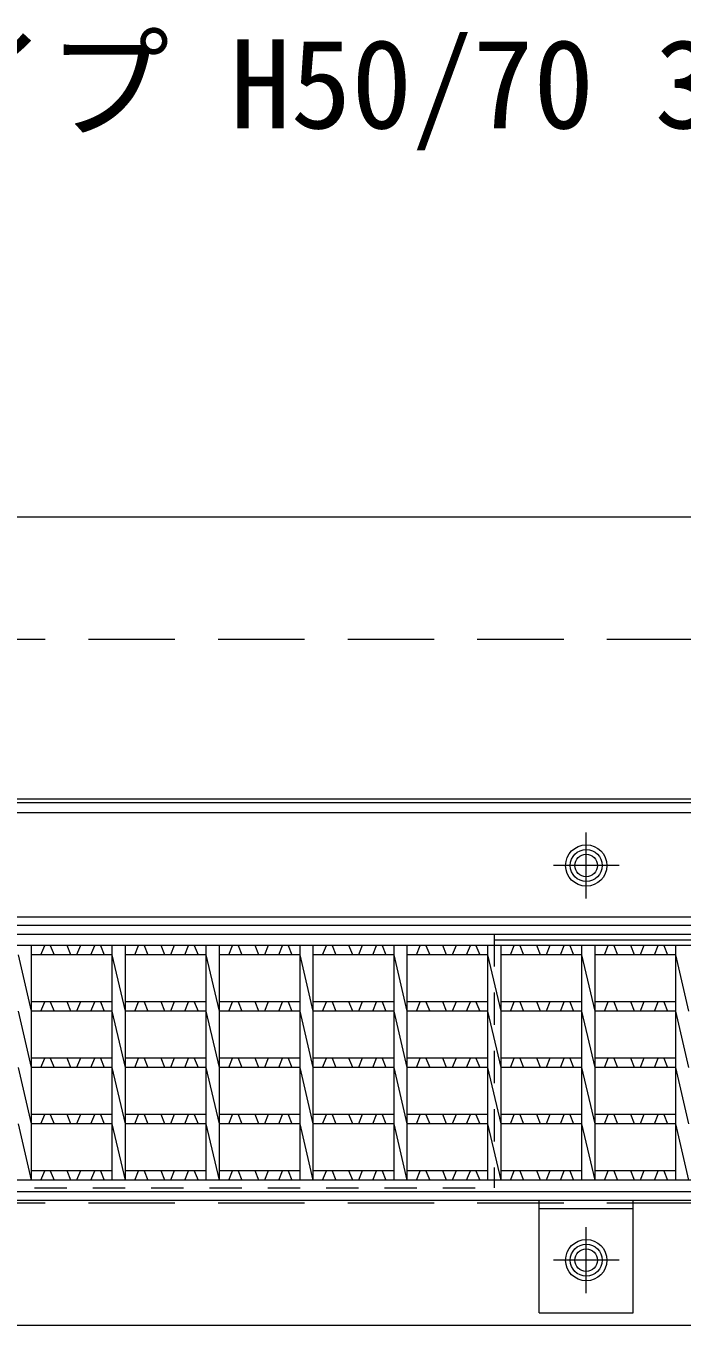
# Model space of a CAD drawing. Units: millimetres at full size; details may follow other scales. Extents: x -1934 to 78146, y -143454 to -112471.
# Drawn here: x 1420 to 1769, y -135811 to -135120 of the extents above; entities that cross this region are included whole.
import ezdxf
from ezdxf.enums import TextEntityAlignment as Align

# ---------------------------------------------------------------- set-up
doc = ezdxf.new("R2010")
doc.units = ezdxf.units.MM
doc.header["$LTSCALE"] = 23
for name, pattern in [('CHAIN', [18.5, 12, -1.5, 3.5, -1.5]), ('USER1', [3, 2, -1]), ('USER2', [1.35, 0.75, -0.6])]:
    doc.linetypes.add(name, pattern=pattern)
for name, color, linetype, lineweight in [('0_2', 7, 'Continuous', 13), ('インサート', 92, 'USER2', 9), ('エンボス', 4, 'Continuous', 5), ('グレーチング', 7, 'Continuous', 9), ('受枠', 3, 'Continuous', 13), ('本体', 2, 'Continuous', 13)]:
    doc.layers.add(name, color=color, linetype=linetype, lineweight=lineweight)
doc.styles.add('ＭＳ ゴシック', font='')
doc.styles.get('ＭＳ ゴシック').set_extended_font_data('MS Gothic')

msp = doc.modelspace()

# ---------------------------------------------------------------- linework, layer by layer
at = {"layer": 'インサート', "linetype": 'CHAIN'}
for p, q in [((1718.42, -135583.82), (1718.42, -135548.82)), ((1735.92, -135566.32), (1700.92, -135566.32)), ((1718.42, -135793.82), (1718.42, -135758.82)), ((1735.92, -135776.32), (1700.92, -135776.32))]:
    msp.add_line(p, q, dxfattribs=at)
at = {"layer": 'インサート', "linetype": 'Continuous', "lineweight": 5}
for centre, radius in [((1718.42, -135566.32), 8.5), ((1718.42, -135566.32), 6), ((1718.42, -135776.32), 8.5), ((1718.42, -135776.32), 6)]:
    msp.add_circle(centre, radius, dxfattribs=at)
at = {"layer": 'エンボス'}
for p, q in [((1428.08, -135613.82), (1430.08, -135608.82)), ((1433.08, -135608.82), (1435.08, -135613.82)), ((1444.08, -135613.82), (1442.08, -135608.82)), ((1449.08, -135608.82), (1447.08, -135613.82)), ((1454.72, -135613.82), (1456.72, -135608.82)), ((1459.72, -135608.82), (1461.72, -135613.82)), ((1478.08, -135613.82), (1480.08, -135608.82)), ((1483.08, -135608.82), (1485.08, -135613.82)), ((1494.08, -135613.82), (1492.08, -135608.82)), ((1499.08, -135608.82), (1497.08, -135613.82)), ((1504.72, -135613.82), (1506.72, -135608.82)), ((1509.72, -135608.82), (1511.72, -135613.82)), ((1528.08, -135613.82), (1530.08, -135608.82)), ((1533.08, -135608.82), (1535.08, -135613.82)), ((1544.08, -135613.82), (1542.08, -135608.82)), ((1549.08, -135608.82), (1547.08, -135613.82)), ((1554.72, -135613.82), (1556.72, -135608.82)), ((1559.72, -135608.82), (1561.72, -135613.82)), ((1578.08, -135613.82), (1580.08, -135608.82)), ((1583.08, -135608.82), (1585.08, -135613.82)), ((1594.08, -135613.82), (1592.08, -135608.82)), ((1599.08, -135608.82), (1597.08, -135613.82)), ((1604.72, -135613.82), (1606.72, -135608.82)), ((1609.72, -135608.82), (1611.72, -135613.82)), ((1628.08, -135613.82), (1630.08, -135608.82)), ((1633.08, -135608.82), (1635.08, -135613.82)), ((1644.08, -135613.82), (1642.08, -135608.82)), ((1649.08, -135608.82), (1647.08, -135613.82)), ((1654.72, -135613.82), (1656.72, -135608.82)), ((1659.72, -135608.82), (1661.72, -135613.82)), ((1678.08, -135613.82), (1680.08, -135608.82)), ((1683.08, -135608.82), (1685.08, -135613.82)), ((1694.08, -135613.82), (1692.08, -135608.82)), ((1699.08, -135608.82), (1697.08, -135613.82)), ((1704.72, -135613.82), (1706.72, -135608.82)), ((1709.72, -135608.82), (1711.72, -135613.82)), ((1728.08, -135613.82), (1730.08, -135608.82)), ((1733.08, -135608.82), (1735.08, -135613.82)), ((1744.08, -135613.82), (1742.08, -135608.82)), ((1749.08, -135608.82), (1747.08, -135613.82)), ((1754.72, -135613.82), (1756.72, -135608.82)), ((1759.72, -135608.82), (1761.72, -135613.82)), ((1428.08, -135643.82), (1430.08, -135638.82)), ((1433.08, -135638.82), (1435.08, -135643.82)), ((1444.08, -135643.82), (1442.08, -135638.82)), ((1449.08, -135638.82), (1447.08, -135643.82)), ((1454.72, -135643.82), (1456.72, -135638.82)), ((1459.72, -135638.82), (1461.72, -135643.82)), ((1478.08, -135643.82), (1480.08, -135638.82)), ((1483.08, -135638.82), (1485.08, -135643.82)), ((1494.08, -135643.82), (1492.08, -135638.82)), ((1499.08, -135638.82), (1497.08, -135643.82)), ((1504.72, -135643.82), (1506.72, -135638.82)), ((1509.72, -135638.82), (1511.72, -135643.82)), ((1528.08, -135643.82), (1530.08, -135638.82)), ((1533.08, -135638.82), (1535.08, -135643.82)), ((1544.08, -135643.82), (1542.08, -135638.82)), ((1549.08, -135638.82), (1547.08, -135643.82)), ((1554.72, -135643.82), (1556.72, -135638.82)), ((1559.72, -135638.82), (1561.72, -135643.82)), ((1578.08, -135643.82), (1580.08, -135638.82)), ((1583.08, -135638.82), (1585.08, -135643.82)), ((1594.08, -135643.82), (1592.08, -135638.82)), ((1599.08, -135638.82), (1597.08, -135643.82)), ((1604.72, -135643.82), (1606.72, -135638.82)), ((1609.72, -135638.82), (1611.72, -135643.82)), ((1628.08, -135643.82), (1630.08, -135638.82)), ((1633.08, -135638.82), (1635.08, -135643.82)), ((1644.08, -135643.82), (1642.08, -135638.82)), ((1649.08, -135638.82), (1647.08, -135643.82)), ((1654.72, -135643.82), (1656.72, -135638.82)), ((1659.72, -135638.82), (1661.72, -135643.82)), ((1678.08, -135643.82), (1680.08, -135638.82)), ((1683.08, -135638.82), (1685.08, -135643.82)), ((1694.08, -135643.82), (1692.08, -135638.82)), ((1699.08, -135638.82), (1697.08, -135643.82)), ((1704.72, -135643.82), (1706.72, -135638.82)), ((1709.72, -135638.82), (1711.72, -135643.82)), ((1728.08, -135643.82), (1730.08, -135638.82)), ((1733.08, -135638.82), (1735.08, -135643.82)), ((1744.08, -135643.82), (1742.08, -135638.82)), ((1749.08, -135638.82), (1747.08, -135643.82)), ((1754.72, -135643.82), (1756.72, -135638.82)), ((1759.72, -135638.82), (1761.72, -135643.82)), ((1428.08, -135673.82), (1430.08, -135668.82)), ((1433.08, -135668.82), (1435.08, -135673.82)), ((1444.08, -135673.82), (1442.08, -135668.82)), ((1449.08, -135668.82), (1447.08, -135673.82)), ((1454.72, -135673.82), (1456.72, -135668.82)), ((1459.72, -135668.82), (1461.72, -135673.82)), ((1478.08, -135673.82), (1480.08, -135668.82)), ((1483.08, -135668.82), (1485.08, -135673.82)), ((1494.08, -135673.82), (1492.08, -135668.82)), ((1499.08, -135668.82), (1497.08, -135673.82)), ((1504.72, -135673.82), (1506.72, -135668.82)), ((1509.72, -135668.82), (1511.72, -135673.82)), ((1528.08, -135673.82), (1530.08, -135668.82)), ((1533.08, -135668.82), (1535.08, -135673.82)), ((1544.08, -135673.82), (1542.08, -135668.82)), ((1549.08, -135668.82), (1547.08, -135673.82)), ((1554.72, -135673.82), (1556.72, -135668.82)), ((1559.72, -135668.82), (1561.72, -135673.82)), ((1578.08, -135673.82), (1580.08, -135668.82)), ((1583.08, -135668.82), (1585.08, -135673.82)), ((1594.08, -135673.82), (1592.08, -135668.82)), ((1599.08, -135668.82), (1597.08, -135673.82)), ((1604.72, -135673.82), (1606.72, -135668.82)), ((1609.72, -135668.82), (1611.72, -135673.82)), ((1628.08, -135673.82), (1630.08, -135668.82)), ((1633.08, -135668.82), (1635.08, -135673.82)), ((1644.08, -135673.82), (1642.08, -135668.82)), ((1649.08, -135668.82), (1647.08, -135673.82)), ((1654.72, -135673.82), (1656.72, -135668.82)), ((1659.72, -135668.82), (1661.72, -135673.82)), ((1678.08, -135673.82), (1680.08, -135668.82)), ((1683.08, -135668.82), (1685.08, -135673.82)), ((1694.08, -135673.82), (1692.08, -135668.82)), ((1699.08, -135668.82), (1697.08, -135673.82)), ((1704.72, -135673.82), (1706.72, -135668.82)), ((1709.72, -135668.82), (1711.72, -135673.82)), ((1728.08, -135673.82), (1730.08, -135668.82)), ((1733.08, -135668.82), (1735.08, -135673.82)), ((1744.08, -135673.82), (1742.08, -135668.82)), ((1749.08, -135668.82), (1747.08, -135673.82)), ((1754.72, -135673.82), (1756.72, -135668.82)), ((1759.72, -135668.82), (1761.72, -135673.82)), ((1428.08, -135703.82), (1430.08, -135698.82)), ((1433.08, -135698.82), (1435.08, -135703.82)), ((1444.08, -135703.82), (1442.08, -135698.82)), ((1449.08, -135698.82), (1447.08, -135703.82)), ((1454.72, -135703.82), (1456.72, -135698.82)), ((1459.72, -135698.82), (1461.72, -135703.82)), ((1478.08, -135703.82), (1480.08, -135698.82)), ((1483.08, -135698.82), (1485.08, -135703.82)), ((1494.08, -135703.82), (1492.08, -135698.82)), ((1499.08, -135698.82), (1497.08, -135703.82)), ((1504.72, -135703.82), (1506.72, -135698.82)), ((1509.72, -135698.82), (1511.72, -135703.82)), ((1528.08, -135703.82), (1530.08, -135698.82)), ((1533.08, -135698.82), (1535.08, -135703.82)), ((1544.08, -135703.82), (1542.08, -135698.82)), ((1549.08, -135698.82), (1547.08, -135703.82)), ((1554.72, -135703.82), (1556.72, -135698.82)), ((1559.72, -135698.82), (1561.72, -135703.82)), ((1578.08, -135703.82), (1580.08, -135698.82)), ((1583.08, -135698.82), (1585.08, -135703.82)), ((1594.08, -135703.82), (1592.08, -135698.82)), ((1599.08, -135698.82), (1597.08, -135703.82)), ((1604.72, -135703.82), (1606.72, -135698.82)), ((1609.72, -135698.82), (1611.72, -135703.82)), ((1628.08, -135703.82), (1630.08, -135698.82)), ((1633.08, -135698.82), (1635.08, -135703.82)), ((1644.08, -135703.82), (1642.08, -135698.82)), ((1649.08, -135698.82), (1647.08, -135703.82)), ((1654.72, -135703.82), (1656.72, -135698.82)), ((1659.72, -135698.82), (1661.72, -135703.82)), ((1678.08, -135703.82), (1680.08, -135698.82)), ((1683.08, -135698.82), (1685.08, -135703.82)), ((1694.08, -135703.82), (1692.08, -135698.82)), ((1699.08, -135698.82), (1697.08, -135703.82)), ((1704.72, -135703.82), (1706.72, -135698.82)), ((1709.72, -135698.82), (1711.72, -135703.82)), ((1728.08, -135703.82), (1730.08, -135698.82)), ((1733.08, -135698.82), (1735.08, -135703.82)), ((1744.08, -135703.82), (1742.08, -135698.82)), ((1749.08, -135698.82), (1747.08, -135703.82)), ((1754.72, -135703.82), (1756.72, -135698.82)), ((1759.72, -135698.82), (1761.72, -135703.82)), ((1428.08, -135733.82), (1430.08, -135728.82)), ((1433.08, -135728.82), (1435.08, -135733.82)), ((1444.08, -135733.82), (1442.08, -135728.82)), ((1449.08, -135728.82), (1447.08, -135733.82)), ((1454.72, -135733.82), (1456.72, -135728.82)), ((1459.72, -135728.82), (1461.72, -135733.82)), ((1478.08, -135733.82), (1480.08, -135728.82)), ((1483.08, -135728.82), (1485.08, -135733.82)), ((1494.08, -135733.82), (1492.08, -135728.82)), ((1499.08, -135728.82), (1497.08, -135733.82)), ((1504.72, -135733.82), (1506.72, -135728.82)), ((1509.72, -135728.82), (1511.72, -135733.82)), ((1528.08, -135733.82), (1530.08, -135728.82)), ((1533.08, -135728.82), (1535.08, -135733.82)), ((1544.08, -135733.82), (1542.08, -135728.82)), ((1549.08, -135728.82), (1547.08, -135733.82)), ((1554.72, -135733.82), (1556.72, -135728.82)), ((1559.72, -135728.82), (1561.72, -135733.82)), ((1578.08, -135733.82), (1580.08, -135728.82)), ((1583.08, -135728.82), (1585.08, -135733.82)), ((1594.08, -135733.82), (1592.08, -135728.82)), ((1599.08, -135728.82), (1597.08, -135733.82)), ((1604.72, -135733.82), (1606.72, -135728.82)), ((1609.72, -135728.82), (1611.72, -135733.82)), ((1628.08, -135733.82), (1630.08, -135728.82)), ((1633.08, -135728.82), (1635.08, -135733.82)), ((1644.08, -135733.82), (1642.08, -135728.82)), ((1649.08, -135728.82), (1647.08, -135733.82)), ((1654.72, -135733.82), (1656.72, -135728.82)), ((1659.72, -135728.82), (1661.72, -135733.82)), ((1678.08, -135733.82), (1680.08, -135728.82)), ((1683.08, -135728.82), (1685.08, -135733.82)), ((1694.08, -135733.82), (1692.08, -135728.82)), ((1699.08, -135728.82), (1697.08, -135733.82)), ((1704.72, -135733.82), (1706.72, -135728.82)), ((1709.72, -135728.82), (1711.72, -135733.82)), ((1728.08, -135733.82), (1730.08, -135728.82)), ((1733.08, -135728.82), (1735.08, -135733.82)), ((1744.08, -135733.82), (1742.08, -135728.82)), ((1749.08, -135728.82), (1747.08, -135733.82)), ((1754.72, -135733.82), (1756.72, -135728.82)), ((1759.72, -135728.82), (1761.72, -135733.82))]:
    msp.add_line(p, q, dxfattribs=at)
at = {"layer": 'グレーチング'}
for p, q in [((1959.42, -135608.82), (979.42, -135608.82)), ((1422.92, -135608.82), (1422.92, -135733.82)), ((1465.92, -135608.82), (1465.92, -135733.82)), ((1472.92, -135608.82), (1472.92, -135733.82)), ((1515.92, -135608.82), (1515.92, -135733.82)), ((1522.92, -135608.82), (1522.92, -135733.82)), ((1565.92, -135608.82), (1565.92, -135733.82)), ((1572.92, -135608.82), (1572.92, -135733.82)), ((1615.92, -135608.82), (1615.92, -135733.82)), ((1622.92, -135608.82), (1622.92, -135733.82)), ((1665.92, -135608.82), (1665.92, -135733.82)), ((1672.92, -135608.82), (1672.92, -135733.82)), ((1715.92, -135608.82), (1715.92, -135733.82)), ((1722.92, -135608.82), (1722.92, -135733.82)), ((1765.92, -135608.82), (1765.92, -135733.82)), ((1415.92, -135613.82), (1422.92, -135643.82)), ((1465.92, -135613.82), (1422.92, -135613.82)), ((1465.92, -135613.82), (1472.92, -135643.82)), ((1515.92, -135613.82), (1472.92, -135613.82)), ((1515.92, -135613.82), (1522.92, -135643.82)), ((1565.92, -135613.82), (1522.92, -135613.82)), ((1565.92, -135613.82), (1572.92, -135643.82)), ((1615.92, -135613.82), (1572.92, -135613.82)), ((1615.92, -135613.82), (1622.92, -135643.82)), ((1665.92, -135613.82), (1622.92, -135613.82)), ((1665.92, -135613.82), (1672.92, -135643.82)), ((1715.92, -135613.82), (1672.92, -135613.82)), ((1715.92, -135613.82), (1722.92, -135643.82)), ((1765.92, -135613.82), (1722.92, -135613.82)), ((1765.92, -135613.82), (1772.92, -135643.82)), ((1415.92, -135643.82), (1422.92, -135673.82)), ((1465.92, -135638.82), (1422.92, -135638.82)), ((1465.92, -135643.82), (1422.92, -135643.82)), ((1465.92, -135643.82), (1472.92, -135673.82)), ((1515.92, -135638.82), (1472.92, -135638.82)), ((1515.92, -135643.82), (1472.92, -135643.82)), ((1515.92, -135643.82), (1522.92, -135673.82)), ((1565.92, -135638.82), (1522.92, -135638.82)), ((1565.92, -135643.82), (1522.92, -135643.82)), ((1565.92, -135643.82), (1572.92, -135673.82)), ((1615.92, -135638.82), (1572.92, -135638.82)), ((1615.92, -135643.82), (1572.92, -135643.82)), ((1615.92, -135643.82), (1622.92, -135673.82)), ((1665.92, -135638.82), (1622.92, -135638.82)), ((1665.92, -135643.82), (1622.92, -135643.82)), ((1665.92, -135643.82), (1672.92, -135673.82)), ((1715.92, -135638.82), (1672.92, -135638.82)), ((1715.92, -135643.82), (1672.92, -135643.82)), ((1715.92, -135643.82), (1722.92, -135673.82)), ((1765.92, -135638.82), (1722.92, -135638.82)), ((1765.92, -135643.82), (1722.92, -135643.82)), ((1765.92, -135643.82), (1772.92, -135673.82)), ((1465.92, -135668.82), (1422.92, -135668.82)), ((1515.92, -135668.82), (1472.92, -135668.82)), ((1565.92, -135668.82), (1522.92, -135668.82)), ((1615.92, -135668.82), (1572.92, -135668.82)), ((1665.92, -135668.82), (1622.92, -135668.82)), ((1715.92, -135668.82), (1672.92, -135668.82)), ((1765.92, -135668.82), (1722.92, -135668.82)), ((1415.92, -135673.82), (1422.92, -135703.82)), ((1465.92, -135673.82), (1422.92, -135673.82)), ((1465.92, -135673.82), (1472.92, -135703.82)), ((1515.92, -135673.82), (1472.92, -135673.82)), ((1515.92, -135673.82), (1522.92, -135703.82)), ((1565.92, -135673.82), (1522.92, -135673.82)), ((1565.92, -135673.82), (1572.92, -135703.82)), ((1615.92, -135673.82), (1572.92, -135673.82)), ((1615.92, -135673.82), (1622.92, -135703.82)), ((1665.92, -135673.82), (1622.92, -135673.82)), ((1665.92, -135673.82), (1672.92, -135703.82)), ((1715.92, -135673.82), (1672.92, -135673.82)), ((1715.92, -135673.82), (1722.92, -135703.82)), ((1765.92, -135673.82), (1722.92, -135673.82)), ((1765.92, -135673.82), (1772.92, -135703.82)), ((1465.92, -135698.82), (1422.92, -135698.82)), ((1515.92, -135698.82), (1472.92, -135698.82)), ((1565.92, -135698.82), (1522.92, -135698.82)), ((1615.92, -135698.82), (1572.92, -135698.82)), ((1665.92, -135698.82), (1622.92, -135698.82)), ((1715.92, -135698.82), (1672.92, -135698.82)), ((1765.92, -135698.82), (1722.92, -135698.82)), ((1415.92, -135703.82), (1422.92, -135733.82)), ((1465.92, -135703.82), (1422.92, -135703.82)), ((1465.92, -135703.82), (1472.92, -135733.82)), ((1515.92, -135703.82), (1472.92, -135703.82)), ((1515.92, -135703.82), (1522.92, -135733.82)), ((1565.92, -135703.82), (1522.92, -135703.82)), ((1565.92, -135703.82), (1572.92, -135733.82)), ((1615.92, -135703.82), (1572.92, -135703.82)), ((1615.92, -135703.82), (1622.92, -135733.82)), ((1665.92, -135703.82), (1622.92, -135703.82)), ((1665.92, -135703.82), (1672.92, -135733.82)), ((1715.92, -135703.82), (1672.92, -135703.82)), ((1715.92, -135703.82), (1722.92, -135733.82)), ((1765.92, -135703.82), (1722.92, -135703.82)), ((1765.92, -135703.82), (1772.92, -135733.82)), ((1959.42, -135733.82), (979.42, -135733.82)), ((1465.92, -135728.82), (1422.92, -135728.82)), ((1515.92, -135728.82), (1472.92, -135728.82)), ((1565.92, -135728.82), (1522.92, -135728.82)), ((1615.92, -135728.82), (1572.92, -135728.82)), ((1665.92, -135728.82), (1622.92, -135728.82)), ((1715.92, -135728.82), (1672.92, -135728.82)), ((1765.92, -135728.82), (1722.92, -135728.82))]:
    msp.add_line(p, q, dxfattribs=at)
at = {"layer": '受枠'}
for p, q in [((1968.42, -135538.32), (970.42, -135538.32)), ((1968.42, -135593.82), (970.42, -135593.82)), ((1968.42, -135598.32), (970.42, -135598.32)), ((970.42, -135602.82), (1968.42, -135602.82)), ((970.42, -135739.82), (1968.42, -135739.82)), ((970.42, -135744.32), (1968.42, -135744.32)), ((1693.42, -135804.32), (1693.42, -135744.32)), ((1743.42, -135804.32), (1743.42, -135744.32)), ((1693.42, -135748.82), (1743.42, -135748.82)), ((1693.42, -135804.32), (1743.42, -135804.32))]:
    msp.add_line(p, q, dxfattribs=at)
for centre in [(1718.42, -135566.32), (1718.42, -135776.32)]:
    msp.add_circle(centre, 11, dxfattribs=at)
at = {"layer": '本体'}
for p, q in [((970.42, -135380.82), (1968.42, -135380.82)), ((970.42, -135810.82), (1968.42, -135810.82))]:
    msp.add_line(p, q, dxfattribs=at)
at = {"layer": '本体', "linetype": 'USER1', "lineweight": 9}
for p, q in [((970.42, -135445.82), (1968.42, -135445.82)), ((970.42, -135745.82), (1968.42, -135745.82))]:
    msp.add_line(p, q, dxfattribs=at)
at = {"layer": '本体', "lineweight": 9}
for p, q in [((970.42, -135530.82), (1968.42, -135530.82)), ((1669.42, -135605.82), (1968.42, -135605.82))]:
    msp.add_line(p, q, dxfattribs=at)
at = {"layer": '本体', "lineweight": 5}
for p, q in [((970.42, -135532.82), (1968.42, -135532.82)), ((970.42, -135602.82), (1968.42, -135602.82))]:
    msp.add_line(p, q, dxfattribs=at)
at = {"layer": '本体', "linetype": 'USER2', "lineweight": 9}
for p in [(1669.42, -135602.82), (1269.42, -135737.82)]:
    msp.add_line(p, (1669.42, -135737.82), dxfattribs=at)

# ---------------------------------------------------------------- texts
at = {"layer": '0_2', "style": 'ＭＳ ゴシック'}
msp.add_text('集水桝 アングルタイプ H50/70 300型 平面図', height=47.47, dxfattribs=at).set_placement((1479.88, -135188.36), align=Align.BOTTOM_CENTER)

doc.saveas('drawing.dxf')
